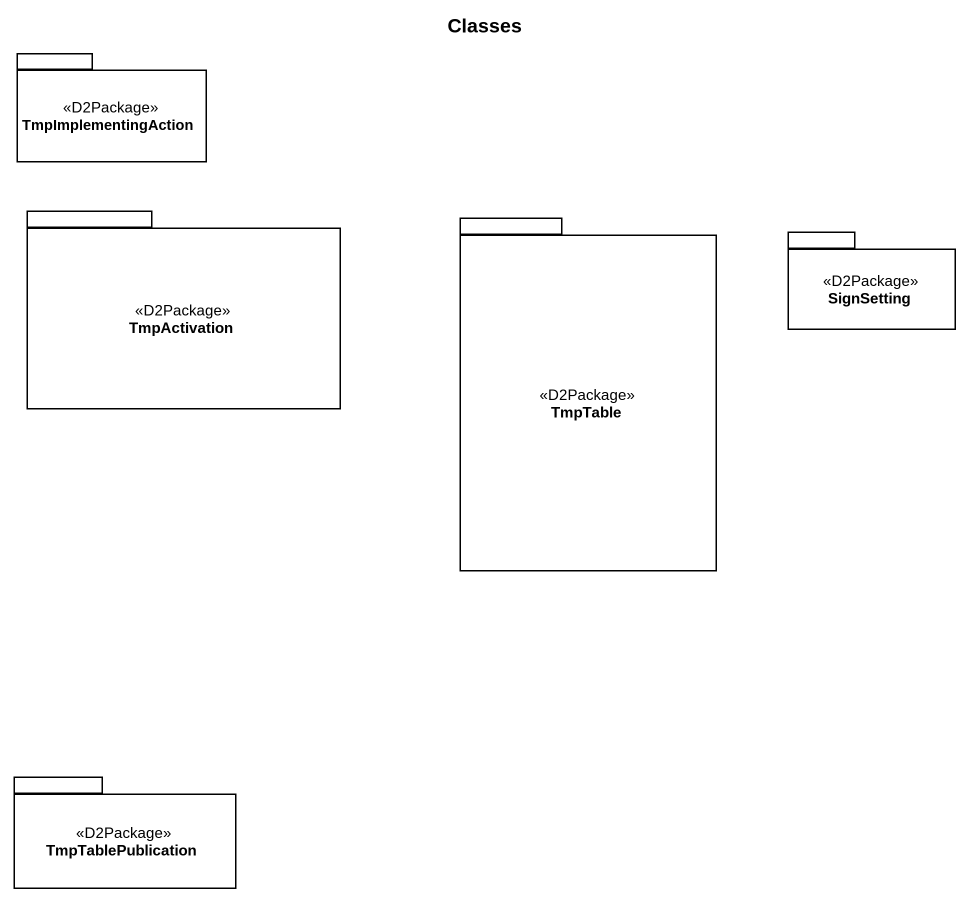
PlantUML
@startuml
title Classes
package TmpImplementingAction <<D2Package>> {
}
package TmpActivation <<D2Package>> {
}
package TmpTable <<D2Package>> {
}
package SignSetting <<D2Package>> {
}
package TmpTablePublication <<D2Package>> {
}
@enduml
